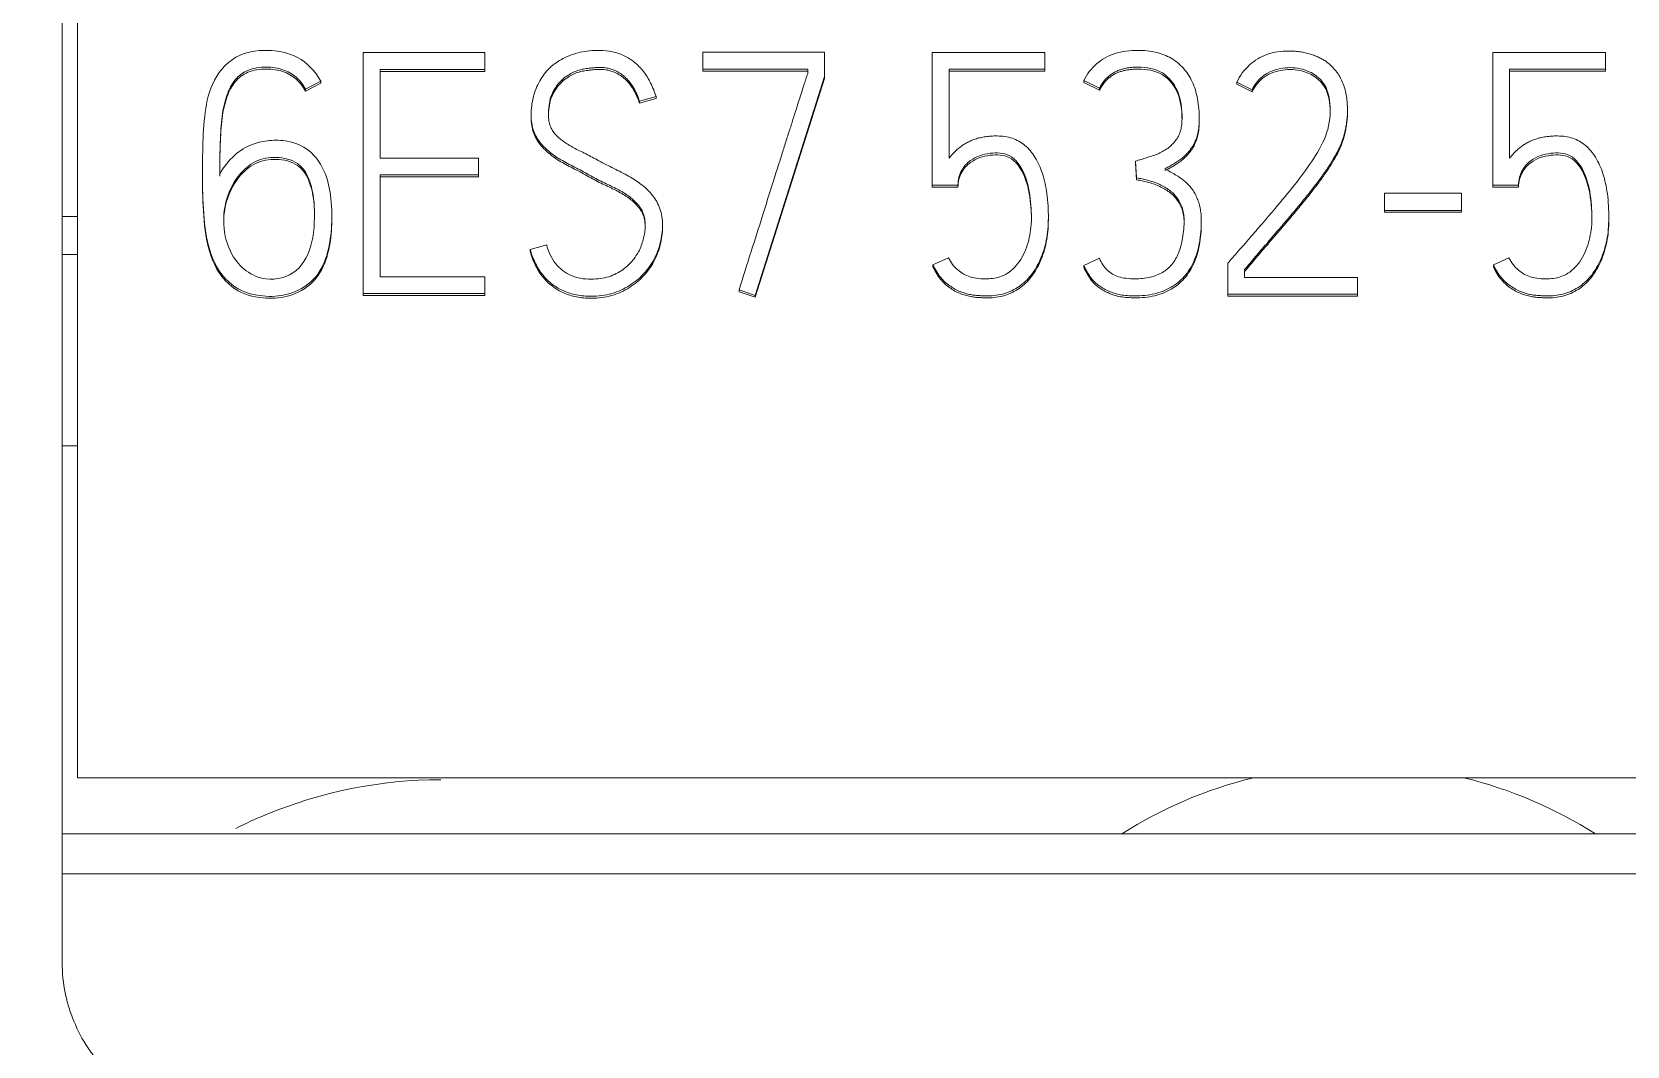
# Model space of a CAD drawing. Header units: millimetres. Extents: x 1359 to 3577, y 1336 to 3557.
# Drawn here: x 2910.47 to 2920.93, y 3318.13 to 3324.79 of the extents above; entities that cross this region are included whole.
import ezdxf

# ---------------------------------------------------------------- set-up
doc = ezdxf.new("R2010")
doc.units = ezdxf.units.MM
doc.set_wipeout_variables(frame=1)
doc.layers.add('000-PI-Oprema', color=30, linetype='Continuous', lineweight=5)

msp = doc.modelspace()

# ---------------------------------------------------------------- linework, layer by layer
msp.add_line((2956.571, 3320.858), (2756.571, 3320.858))

# ---------------------------------------------------------------- next in the draw order: wipeouts: each hides what was drawn before it
msp.add_wipeout([(2905.871, 3330.076), (2940.571, 3330.076), (2940.571, 3183.076), (2905.771, 3183.088)])

# ---------------------------------------------------------------- next in the draw order: linework, layer by layer
at = {"layer": '000-PI-Oprema', "color": 0, "linetype": 'ByBlock', "lineweight": 0}
for p, q in [((2910.771, 3319.893), (2910.771, 3330.076)), ((2912.645, 3324.652), (2912.645, 3323.07)), ((2913.442, 3324.652), (2912.645, 3324.652)), ((2913.442, 3324.54), (2913.442, 3324.652)), ((2914.871, 3324.654), (2914.871, 3324.542)), ((2915.67, 3324.654), (2914.871, 3324.654)), ((2915.67, 3324.494), (2915.67, 3324.654)), ((2916.376, 3324.652), (2917.115, 3324.652)), ((2916.376, 3323.78), (2916.376, 3324.652)), ((2917.115, 3324.652), (2917.115, 3324.542)), ((2920.051, 3324.652), (2920.79, 3324.652)), ((2920.051, 3323.78), (2920.051, 3324.652)), ((2920.79, 3324.652), (2920.79, 3324.542)), ((2912.756, 3323.959), (2912.756, 3324.54)), ((2912.756, 3324.54), (2913.442, 3324.54)), ((2913.442, 3324.54), (2913.442, 3324.527)), ((2914.871, 3324.542), (2914.871, 3324.529)), ((2914.871, 3324.542), (2915.559, 3324.542)), ((2914.871, 3324.529), (2915.559, 3324.529)), ((2915.559, 3324.542), (2915.559, 3324.511)), ((2916.487, 3324.542), (2916.487, 3323.957)), ((2917.115, 3324.542), (2916.487, 3324.542)), ((2917.115, 3324.529), (2916.487, 3324.529)), ((2917.115, 3324.542), (2917.115, 3324.529)), ((2920.161, 3324.542), (2920.161, 3323.957)), ((2920.79, 3324.542), (2920.161, 3324.542)), ((2920.79, 3324.529), (2920.161, 3324.529)), ((2920.79, 3324.542), (2920.79, 3324.529)), ((2912.368, 3324.463), (2912.266, 3324.41)), ((2912.368, 3324.45), (2912.266, 3324.397)), ((2912.368, 3324.463), (2912.368, 3324.45)), ((2912.756, 3324.527), (2913.442, 3324.527)), ((2915.215, 3323.058), (2915.67, 3324.494)), ((2915.215, 3323.046), (2915.67, 3324.481)), ((2915.67, 3324.494), (2915.67, 3324.481)), ((2917.37, 3324.467), (2917.37, 3324.455)), ((2917.37, 3324.467), (2917.472, 3324.417)), ((2917.37, 3324.455), (2917.472, 3324.404)), ((2918.373, 3324.456), (2918.373, 3324.444)), ((2918.473, 3324.406), (2918.373, 3324.456)), ((2918.473, 3324.393), (2918.373, 3324.444)), ((2912.266, 3324.41), (2912.266, 3324.397)), ((2914.565, 3324.362), (2914.456, 3324.331)), ((2914.565, 3324.349), (2914.456, 3324.318)), ((2914.456, 3324.331), (2914.456, 3324.318)), ((2914.565, 3324.362), (2914.565, 3324.349)), ((2917.472, 3324.417), (2917.472, 3324.404)), ((2918.473, 3324.406), (2918.473, 3324.393)), ((2913.746, 3324.241), (2913.746, 3324.229)), ((2918.127, 3324.206), (2918.127, 3324.228)), ((2919.099, 3324.264), (2919.099, 3324.277)), ((2913.4, 3323.959), (2912.756, 3323.959)), ((2913.4, 3323.849), (2913.4, 3323.959)), ((2917.709, 3323.939), (2917.709, 3323.926)), ((2917.709, 3323.939), (2917.716, 3323.829)), ((2917.709, 3323.926), (2917.716, 3323.816)), ((2911.591, 3323.867), (2911.591, 3323.855)), ((2912.756, 3323.18), (2912.756, 3323.849)), ((2912.756, 3323.849), (2913.4, 3323.849)), ((2912.756, 3323.836), (2913.4, 3323.836)), ((2913.4, 3323.849), (2913.4, 3323.836)), ((2917.716, 3323.829), (2917.716, 3323.816)), ((2916.376, 3323.78), (2916.376, 3323.768)), ((2916.544, 3323.78), (2916.376, 3323.78)), ((2916.544, 3323.768), (2916.376, 3323.768)), ((2916.544, 3323.78), (2916.544, 3323.768)), ((2919.846, 3323.728), (2919.34, 3323.728)), ((2919.34, 3323.728), (2919.34, 3323.615)), ((2919.846, 3323.615), (2919.846, 3323.728)), ((2920.051, 3323.78), (2920.051, 3323.768)), ((2920.219, 3323.78), (2920.051, 3323.78)), ((2920.219, 3323.768), (2920.051, 3323.768)), ((2920.219, 3323.78), (2920.219, 3323.768)), ((2919.34, 3323.615), (2919.846, 3323.615)), ((2919.34, 3323.615), (2919.34, 3323.603)), ((2919.34, 3323.603), (2919.846, 3323.603)), ((2919.846, 3323.615), (2919.846, 3323.603)), ((2910.671, 3323.576), (2910.771, 3323.576)), ((2912.439, 3323.565), (2912.439, 3323.578)), ((2914.607, 3323.504), (2914.607, 3323.516)), ((2917.137, 3323.562), (2917.137, 3323.575)), ((2918.14, 3323.52), (2918.14, 3323.542)), ((2920.812, 3323.562), (2920.812, 3323.575)), ((2913.739, 3323.358), (2913.848, 3323.389)), ((2910.771, 3323.326), (2910.671, 3323.326)), ((2913.739, 3323.358), (2913.739, 3323.345)), ((2916.38, 3323.259), (2916.482, 3323.305)), ((2917.472, 3323.301), (2917.37, 3323.254)), ((2920.055, 3323.259), (2920.157, 3323.305)), ((2913.442, 3323.18), (2912.756, 3323.18)), ((2913.442, 3323.07), (2913.442, 3323.18)), ((2916.38, 3323.259), (2916.38, 3323.246)), ((2917.37, 3323.254), (2917.37, 3323.242)), ((2918.313, 3323.065), (2918.313, 3323.268)), ((2918.424, 3323.228), (2918.424, 3323.175)), ((2918.424, 3323.175), (2919.165, 3323.175)), ((2919.165, 3323.175), (2919.165, 3323.065)), ((2920.055, 3323.259), (2920.055, 3323.246)), ((2912.645, 3323.07), (2912.645, 3323.057)), ((2912.645, 3323.07), (2913.442, 3323.07)), ((2913.442, 3323.07), (2913.442, 3323.057)), ((2915.109, 3323.094), (2915.109, 3323.081)), ((2915.109, 3323.094), (2915.215, 3323.058)), ((2915.109, 3323.081), (2915.215, 3323.046)), ((2918.313, 3323.065), (2918.313, 3323.052)), ((2919.165, 3323.065), (2918.313, 3323.065)), ((2919.165, 3323.065), (2919.165, 3323.052)), ((2912.645, 3323.057), (2913.442, 3323.057)), ((2915.215, 3323.058), (2915.215, 3323.046)), ((2919.165, 3323.052), (2918.313, 3323.052)), ((2910.771, 3322.071), (2910.671, 3322.071)), ((2935.571, 3319.893), (2910.771, 3319.893)), ((2935.671, 3319.525), (2910.671, 3319.525)), ((2910.671, 3319.262), (2910.671, 3318.676)), ((2935.671, 3319.262), (2910.671, 3319.262))]:
    msp.add_line(p, q, dxfattribs=at)
for start, end in [(103.753, 122.3801), (57.6199, 76.247)]:
    msp.add_arc((2919.171, 3317.076), 2.9, start, end, dxfattribs=at)
for points, knots in [([(2910.671, 3330.076), (2910.671, 3328.992), (2910.671, 3325.388), (2910.671, 3321.783), (2910.671, 3319.262)], [0, 0, 0, 0, 0.301146, 1, 1, 1, 1]), ([(2911.704, 3323.853), (2911.73, 3323.901), (2911.791, 3323.978), (2911.91, 3324.055), (2912.032, 3324.077), (2912.16, 3324.076), (2912.308, 3324.014), (2912.405, 3323.863), (2912.44, 3323.682), (2912.441, 3323.501), (2912.415, 3323.317), (2912.329, 3323.146), (2912.162, 3323.055), (2911.976, 3323.045), (2911.788, 3323.098), (2911.651, 3323.275), (2911.601, 3323.504), (2911.59, 3323.751), (2911.591, 3323.996), (2911.6, 3324.228), (2911.64, 3324.452), (2911.789, 3324.641), (2912.014, 3324.679), (2912.231, 3324.633), (2912.327, 3324.532), (2912.368, 3324.463)], [0, 0, 0, 0, 0.03564, 0.067865, 0.092923, 0.119268, 0.154068, 0.197126, 0.234707, 0.279879, 0.320329, 0.360962, 0.405677, 0.442102, 0.485709, 0.532505, 0.586175, 0.644312, 0.701767, 0.753421, 0.803151, 0.856352, 0.904259, 0.950465, 1, 1, 1, 1]), ([(2913.848, 3323.389), (2913.857, 3323.344), (2913.897, 3323.262), (2914.004, 3323.177), (2914.114, 3323.161), (2914.199, 3323.167), (2914.255, 3323.178), (2914.304, 3323.199), (2914.346, 3323.225), (2914.383, 3323.255), (2914.414, 3323.289), (2914.44, 3323.325), (2914.461, 3323.363), (2914.475, 3323.403), (2914.486, 3323.443), (2914.492, 3323.48), (2914.495, 3323.519), (2914.492, 3323.558), (2914.482, 3323.597), (2914.465, 3323.63), (2914.442, 3323.659), (2914.415, 3323.686), (2914.384, 3323.711), (2914.349, 3323.734), (2914.311, 3323.755), (2914.269, 3323.775), (2914.226, 3323.796), (2914.181, 3323.818), (2914.136, 3323.842), (2914.09, 3323.868), (2914.043, 3323.893), (2913.996, 3323.917), (2913.951, 3323.941), (2913.909, 3323.967), (2913.87, 3323.995), (2913.835, 3324.026), (2913.805, 3324.06), (2913.779, 3324.097), (2913.759, 3324.139), (2913.748, 3324.187), (2913.745, 3324.242), (2913.748, 3324.3), (2913.759, 3324.359), (2913.777, 3324.414), (2913.801, 3324.465), (2913.831, 3324.51), (2913.867, 3324.551), (2913.909, 3324.586), (2913.956, 3324.614), (2914.009, 3324.637), (2914.067, 3324.654), (2914.129, 3324.663), (2914.201, 3324.667), (2914.278, 3324.66), (2914.357, 3324.633), (2914.427, 3324.588), (2914.486, 3324.527), (2914.533, 3324.45), (2914.556, 3324.392), (2914.565, 3324.362)], [0, 0, 0, 0, 0.042395, 0.079774, 0.121236, 0.140075, 0.157254, 0.173247, 0.188397, 0.202796, 0.216711, 0.230265, 0.243508, 0.256652, 0.269293, 0.280934, 0.291684, 0.304893, 0.316879, 0.328106, 0.339273, 0.350814, 0.362909, 0.375637, 0.388999, 0.403044, 0.417696, 0.432849, 0.448511, 0.464937, 0.481153, 0.497163, 0.51278, 0.527863, 0.542482, 0.556645, 0.570443, 0.584077, 0.597961, 0.612786, 0.629037, 0.64828, 0.666584, 0.684253, 0.701354, 0.717933, 0.734308, 0.750738, 0.767515, 0.784992, 0.803232, 0.822275, 0.842375, 0.868294, 0.892965, 0.917787, 0.943448, 0.970498, 1, 1, 1, 1]), ([(2917.9, 3323.888), (2917.909, 3323.893), (2917.927, 3323.902), (2917.954, 3323.917), (2917.98, 3323.933), (2918.006, 3323.951), (2918.031, 3323.972), (2918.054, 3323.996), (2918.075, 3324.023), (2918.093, 3324.053), (2918.108, 3324.086), (2918.119, 3324.124), (2918.125, 3324.167), (2918.128, 3324.243), (2918.12, 3324.343), (2918.087, 3324.458), (2918.027, 3324.551), (2917.945, 3324.619), (2917.84, 3324.658), (2917.713, 3324.67), (2917.575, 3324.655), (2917.447, 3324.584), (2917.389, 3324.51), (2917.37, 3324.467)], [0, 0, 0, 0, 0.019459, 0.039301, 0.05955, 0.080105, 0.100989, 0.122386, 0.144292, 0.16684, 0.190353, 0.215738, 0.244087, 0.27581, 0.363621, 0.439823, 0.508996, 0.575574, 0.644592, 0.722009, 0.822031, 0.909956, 1, 1, 1, 1]), ([(2918.373, 3324.456), (2918.392, 3324.499), (2918.449, 3324.574), (2918.57, 3324.649), (2918.679, 3324.663), (2918.754, 3324.66), (2918.793, 3324.656), (2918.829, 3324.648), (2918.862, 3324.639), (2918.892, 3324.628), (2918.92, 3324.615), (2918.944, 3324.602), (2918.966, 3324.587), (2918.985, 3324.57), (2919.002, 3324.553), (2919.017, 3324.537), (2919.035, 3324.514), (2919.053, 3324.484), (2919.071, 3324.445), (2919.084, 3324.405), (2919.092, 3324.363), (2919.097, 3324.32), (2919.099, 3324.279), (2919.098, 3324.24), (2919.094, 3324.203), (2919.089, 3324.166), (2919.081, 3324.13), (2919.072, 3324.097), (2919.059, 3324.058), (2919.039, 3324.011), (2919.009, 3323.957), (2918.972, 3323.898), (2918.929, 3323.836), (2918.88, 3323.77), (2918.825, 3323.701), (2918.765, 3323.628), (2918.702, 3323.553), (2918.635, 3323.475), (2918.566, 3323.394), (2918.495, 3323.312), (2918.448, 3323.256), (2918.424, 3323.228)], [0, 0, 0, 0, 0.061339, 0.118477, 0.180647, 0.199061, 0.216082, 0.231833, 0.246526, 0.260308, 0.273254, 0.285426, 0.29689, 0.307753, 0.31802, 0.327627, 0.336606, 0.355189, 0.37361, 0.392165, 0.410785, 0.42927, 0.447741, 0.464235, 0.480574, 0.496814, 0.51268, 0.527892, 0.542508, 0.566365, 0.593275, 0.623397, 0.656474, 0.692185, 0.730563, 0.771282, 0.814001, 0.858722, 0.904903, 0.951996, 1, 1, 1, 1]), ([(2912.266, 3324.41), (2912.258, 3324.425), (2912.24, 3324.454), (2912.206, 3324.491), (2912.164, 3324.519), (2912.118, 3324.54), (2912.066, 3324.553), (2912.008, 3324.557), (2911.948, 3324.552), (2911.89, 3324.537), (2911.842, 3324.51), (2911.804, 3324.472), (2911.773, 3324.425), (2911.749, 3324.369), (2911.731, 3324.304), (2911.718, 3324.23), (2911.711, 3324.148), (2911.707, 3324.057), (2911.705, 3323.958), (2911.704, 3323.889), (2911.704, 3323.853)], [0, 0, 0, 0, 0.043481, 0.085549, 0.127923, 0.170971, 0.214845, 0.260884, 0.317917, 0.367656, 0.41257, 0.456833, 0.503792, 0.555243, 0.612421, 0.675966, 0.746378, 0.823872, 0.908402, 1, 1, 1, 1]), ([(2912.266, 3324.397), (2912.258, 3324.413), (2912.24, 3324.441), (2912.206, 3324.478), (2912.164, 3324.507), (2912.118, 3324.528), (2912.066, 3324.54), (2912.008, 3324.544), (2911.948, 3324.54), (2911.89, 3324.525), (2911.842, 3324.497), (2911.804, 3324.459), (2911.773, 3324.412), (2911.749, 3324.356), (2911.731, 3324.291), (2911.718, 3324.217), (2911.711, 3324.135), (2911.707, 3324.044), (2911.705, 3323.945), (2911.704, 3323.876), (2911.704, 3323.84)], [0, 0, 0, 0, 0.043481, 0.085549, 0.127923, 0.170971, 0.214845, 0.260884, 0.317917, 0.367656, 0.41257, 0.456833, 0.503792, 0.555243, 0.612421, 0.675966, 0.746378, 0.823872, 0.908402, 1, 1, 1, 1]), ([(2914.456, 3324.331), (2914.454, 3324.338), (2914.449, 3324.353), (2914.44, 3324.376), (2914.428, 3324.401), (2914.415, 3324.426), (2914.398, 3324.45), (2914.379, 3324.473), (2914.356, 3324.495), (2914.331, 3324.514), (2914.302, 3324.531), (2914.269, 3324.544), (2914.233, 3324.552), (2914.198, 3324.554), (2914.165, 3324.552), (2914.133, 3324.549), (2914.098, 3324.545), (2914.06, 3324.537), (2914.023, 3324.522), (2913.987, 3324.503), (2913.953, 3324.478), (2913.922, 3324.445), (2913.895, 3324.406), (2913.873, 3324.359), (2913.862, 3324.301), (2913.858, 3324.248), (2913.861, 3324.203), (2913.87, 3324.169), (2913.885, 3324.14), (2913.905, 3324.113), (2913.93, 3324.089), (2913.958, 3324.067), (2913.99, 3324.046), (2914.026, 3324.025), (2914.064, 3324.006), (2914.105, 3323.986), (2914.147, 3323.964), (2914.192, 3323.94), (2914.239, 3323.915), (2914.288, 3323.89), (2914.337, 3323.866), (2914.385, 3323.841), (2914.43, 3323.813), (2914.472, 3323.784), (2914.51, 3323.751), (2914.542, 3323.714), (2914.571, 3323.673), (2914.592, 3323.626), (2914.605, 3323.573), (2914.608, 3323.517), (2914.605, 3323.459), (2914.594, 3323.402), (2914.576, 3323.346), (2914.552, 3323.293), (2914.521, 3323.243), (2914.484, 3323.197), (2914.44, 3323.156), (2914.39, 3323.121), (2914.335, 3323.091), (2914.274, 3323.068), (2914.208, 3323.055), (2914.13, 3323.05), (2914.045, 3323.057), (2913.959, 3323.083), (2913.883, 3323.127), (2913.82, 3323.189), (2913.771, 3323.267), (2913.749, 3323.326), (2913.739, 3323.358)], [0, 0, 0, 0, 0.006902, 0.014527, 0.0229, 0.03171, 0.040697, 0.049939, 0.059406, 0.069126, 0.079243, 0.089792, 0.100957, 0.11302, 0.121351, 0.131067, 0.142193, 0.154038, 0.166072, 0.178522, 0.191399, 0.204849, 0.219214, 0.234859, 0.25249, 0.272668, 0.283841, 0.294211, 0.304173, 0.314215, 0.324636, 0.335605, 0.347264, 0.35967, 0.372854, 0.386723, 0.401163, 0.416176, 0.433071, 0.449927, 0.466747, 0.483271, 0.499286, 0.514866, 0.530063, 0.545048, 0.560066, 0.575472, 0.591898, 0.609868, 0.627376, 0.645005, 0.66302, 0.681094, 0.698922, 0.71679, 0.734853, 0.753306, 0.772468, 0.792214, 0.812556, 0.833938, 0.86301, 0.889874, 0.915888, 0.942166, 0.969784, 1, 1, 1, 1]), ([(2914.456, 3324.318), (2914.454, 3324.325), (2914.449, 3324.34), (2914.44, 3324.363), (2914.428, 3324.388), (2914.415, 3324.413), (2914.398, 3324.437), (2914.379, 3324.461), (2914.356, 3324.482), (2914.331, 3324.501), (2914.302, 3324.518), (2914.269, 3324.531), (2914.233, 3324.539), (2914.198, 3324.541), (2914.165, 3324.54), (2914.133, 3324.536), (2914.098, 3324.532), (2914.06, 3324.524), (2914.023, 3324.51), (2913.987, 3324.49), (2913.953, 3324.465), (2913.922, 3324.432), (2913.895, 3324.394), (2913.873, 3324.346), (2913.862, 3324.291), (2913.859, 3324.253), (2913.859, 3324.233)], [0, 0, 0, 0, 0.025535, 0.053746, 0.084726, 0.117324, 0.150572, 0.184768, 0.219795, 0.255756, 0.293187, 0.332218, 0.373527, 0.418158, 0.448979, 0.484928, 0.526094, 0.569916, 0.614442, 0.660505, 0.708148, 0.757909, 0.811058, 0.868941, 0.934177, 1, 1, 1, 1]), ([(2917.472, 3324.417), (2917.477, 3324.426), (2917.487, 3324.444), (2917.504, 3324.468), (2917.523, 3324.488), (2917.544, 3324.505), (2917.565, 3324.519), (2917.587, 3324.53), (2917.61, 3324.539), (2917.633, 3324.545), (2917.656, 3324.55), (2917.679, 3324.553), (2917.702, 3324.555), (2917.772, 3324.557), (2917.891, 3324.537), (2918.003, 3324.395), (2918.016, 3324.263), (2918.012, 3324.17), (2918.003, 3324.13), (2917.987, 3324.095), (2917.966, 3324.066), (2917.942, 3324.04), (2917.915, 3324.019), (2917.885, 3324), (2917.852, 3323.984), (2917.817, 3323.972), (2917.781, 3323.961), (2917.745, 3323.949), (2917.721, 3323.942), (2917.709, 3323.939)], [0, 0, 0, 0, 0.025161, 0.048595, 0.070641, 0.091589, 0.111603, 0.13094, 0.14993, 0.168791, 0.187661, 0.206323, 0.224495, 0.242226, 0.372375, 0.490579, 0.643633, 0.679942, 0.712328, 0.741834, 0.769901, 0.797396, 0.824894, 0.852838, 0.881452, 0.911007, 0.940973, 0.970636, 1, 1, 1, 1]), ([(2917.472, 3324.404), (2917.477, 3324.413), (2917.487, 3324.431), (2917.504, 3324.455), (2917.523, 3324.476), (2917.544, 3324.492), (2917.565, 3324.507), (2917.587, 3324.518), (2917.61, 3324.526), (2917.633, 3324.533), (2917.656, 3324.537), (2917.679, 3324.54), (2917.702, 3324.542), (2917.772, 3324.544), (2917.891, 3324.525), (2918, 3324.387), (2918.013, 3324.276), (2918.013, 3324.217)], [0, 0, 0, 0, 0.039855, 0.076975, 0.111896, 0.145077, 0.176779, 0.207409, 0.237489, 0.267365, 0.297255, 0.326816, 0.355601, 0.383686, 0.589842, 0.777078, 1, 1, 1, 1]), ([(2918.313, 3323.268), (2918.332, 3323.29), (2918.381, 3323.346), (2918.457, 3323.433), (2918.541, 3323.53), (2918.64, 3323.646), (2918.751, 3323.779), (2918.865, 3323.934), (2918.966, 3324.098), (2918.997, 3324.283), (2918.959, 3324.467), (2918.814, 3324.55), (2918.673, 3324.557), (2918.545, 3324.512), (2918.493, 3324.446), (2918.473, 3324.406)], [0, 0, 0, 0, 0.045359, 0.114131, 0.17535, 0.242134, 0.346278, 0.440872, 0.537641, 0.636505, 0.724648, 0.804409, 0.869967, 0.936574, 1, 1, 1, 1]), ([(2918.985, 3324.262), (2918.985, 3324.268), (2918.984, 3324.332), (2918.959, 3324.454), (2918.814, 3324.538), (2918.673, 3324.545), (2918.545, 3324.499), (2918.493, 3324.433), (2918.473, 3324.393)], [0, 0, 0, 0, 0.023108, 0.259992, 0.474349, 0.650538, 0.829542, 1, 1, 1, 1]), ([(2915.559, 3324.511), (2915.558, 3324.508), (2915.554, 3324.498), (2915.547, 3324.476), (2915.536, 3324.442), (2915.521, 3324.397), (2915.504, 3324.343), (2915.484, 3324.28), (2915.462, 3324.21), (2915.438, 3324.134), (2915.412, 3324.053), (2915.386, 3323.969), (2915.358, 3323.883), (2915.317, 3323.753), (2915.261, 3323.574), (2915.187, 3323.34), (2915.135, 3323.178), (2915.109, 3323.094)], [0, 0, 0, 0, 0.006664, 0.022274, 0.046836, 0.07897, 0.117297, 0.161819, 0.211415, 0.264968, 0.322476, 0.382404, 0.443215, 0.50491, 0.65714, 0.82217, 1, 1, 1, 1]), ([(2914.494, 3323.505), (2914.494, 3323.519), (2914.492, 3323.546), (2914.482, 3323.584), (2914.465, 3323.618), (2914.442, 3323.647), (2914.415, 3323.674), (2914.384, 3323.698), (2914.349, 3323.721), (2914.311, 3323.743), (2914.269, 3323.763), (2914.226, 3323.783), (2914.181, 3323.805), (2914.136, 3323.83), (2914.09, 3323.855), (2914.043, 3323.88), (2913.996, 3323.904), (2913.951, 3323.928), (2913.909, 3323.954), (2913.87, 3323.983), (2913.835, 3324.013), (2913.805, 3324.047), (2913.779, 3324.084), (2913.759, 3324.126), (2913.748, 3324.174), (2913.746, 3324.211), (2913.746, 3324.232), (2913.746, 3324.235)], [0, 0, 0, 0, 0.037363, 0.072654, 0.105707, 0.138586, 0.172568, 0.20818, 0.245654, 0.284995, 0.326348, 0.369486, 0.414101, 0.460216, 0.508578, 0.556324, 0.603462, 0.649443, 0.693851, 0.736893, 0.778592, 0.819218, 0.85936, 0.900239, 0.943889, 0.991738, 1, 1, 1, 1]), ([(2919.099, 3324.266), (2919.099, 3324.266), (2919.099, 3324.253), (2919.098, 3324.227), (2919.094, 3324.19), (2919.089, 3324.153), (2919.081, 3324.118), (2919.072, 3324.084), (2919.059, 3324.045), (2919.039, 3323.999), (2919.009, 3323.944), (2918.972, 3323.886), (2918.929, 3323.823), (2918.88, 3323.757), (2918.825, 3323.688), (2918.765, 3323.616), (2918.702, 3323.54), (2918.635, 3323.462), (2918.566, 3323.382), (2918.495, 3323.299), (2918.448, 3323.243), (2918.424, 3323.215)], [0, 0, 0, 0, 0.000351, 0.030208, 0.059783, 0.089178, 0.117897, 0.145433, 0.17189, 0.215074, 0.263783, 0.318309, 0.378181, 0.442821, 0.512289, 0.585996, 0.663321, 0.744272, 0.827864, 0.913107, 1, 1, 1, 1]), ([(2917.9, 3323.876), (2917.909, 3323.88), (2917.927, 3323.889), (2917.954, 3323.904), (2917.98, 3323.921), (2918.006, 3323.939), (2918.031, 3323.96), (2918.054, 3323.983), (2918.075, 3324.01), (2918.093, 3324.04), (2918.108, 3324.073), (2918.119, 3324.111), (2918.125, 3324.155), (2918.126, 3324.186), (2918.127, 3324.203), (2918.127, 3324.203)], [0, 0, 0, 0, 0.070239, 0.141859, 0.214947, 0.289138, 0.36452, 0.44175, 0.520823, 0.60221, 0.68708, 0.778706, 0.881031, 0.995537, 1, 1, 1, 1]), ([(2916.487, 3323.957), (2916.491, 3323.963), (2916.501, 3323.976), (2916.517, 3323.994), (2916.535, 3324.012), (2916.556, 3324.029), (2916.578, 3324.045), (2916.602, 3324.06), (2916.629, 3324.073), (2916.658, 3324.084), (2916.69, 3324.093), (2916.725, 3324.099), (2916.762, 3324.103), (2916.822, 3324.105), (2916.901, 3324.095), (2916.989, 3324.045), (2917.056, 3323.963), (2917.104, 3323.853), (2917.132, 3323.718), (2917.139, 3323.594), (2917.135, 3323.492), (2917.125, 3323.42), (2917.108, 3323.354), (2917.086, 3323.294), (2917.059, 3323.24), (2917.026, 3323.191), (2916.989, 3323.15), (2916.947, 3323.115), (2916.9, 3323.088), (2916.849, 3323.068), (2916.795, 3323.057), (2916.752, 3323.054), (2916.718, 3323.054), (2916.694, 3323.056), (2916.665, 3323.057), (2916.634, 3323.061), (2916.601, 3323.068), (2916.567, 3323.079), (2916.532, 3323.094), (2916.498, 3323.115), (2916.464, 3323.14), (2916.432, 3323.172), (2916.403, 3323.212), (2916.388, 3323.243), (2916.38, 3323.259)], [0, 0, 0, 0, 0.010575, 0.021534, 0.032937, 0.044729, 0.056875, 0.069452, 0.0826, 0.096505, 0.111279, 0.126985, 0.143702, 0.161538, 0.205913, 0.248141, 0.293825, 0.346182, 0.40699, 0.478261, 0.512629, 0.544859, 0.575282, 0.604004, 0.631084, 0.6569, 0.681684, 0.705765, 0.729734, 0.753772, 0.778045, 0.803118, 0.812005, 0.822876, 0.835737, 0.849942, 0.864952, 0.880894, 0.897668, 0.915306, 0.934053, 0.954105, 0.975931, 1, 1, 1, 1]), ([(2920.161, 3323.957), (2920.166, 3323.963), (2920.176, 3323.976), (2920.192, 3323.994), (2920.21, 3324.012), (2920.231, 3324.029), (2920.253, 3324.045), (2920.277, 3324.06), (2920.304, 3324.073), (2920.333, 3324.084), (2920.365, 3324.093), (2920.4, 3324.099), (2920.437, 3324.103), (2920.496, 3324.105), (2920.576, 3324.095), (2920.664, 3324.045), (2920.731, 3323.963), (2920.779, 3323.853), (2920.807, 3323.718), (2920.813, 3323.594), (2920.81, 3323.492), (2920.8, 3323.42), (2920.783, 3323.354), (2920.761, 3323.294), (2920.733, 3323.24), (2920.701, 3323.191), (2920.664, 3323.15), (2920.622, 3323.115), (2920.575, 3323.088), (2920.524, 3323.068), (2920.47, 3323.057), (2920.427, 3323.054), (2920.393, 3323.054), (2920.369, 3323.056), (2920.34, 3323.057), (2920.309, 3323.061), (2920.276, 3323.068), (2920.242, 3323.079), (2920.207, 3323.094), (2920.173, 3323.115), (2920.139, 3323.14), (2920.107, 3323.172), (2920.078, 3323.212), (2920.063, 3323.243), (2920.055, 3323.259)], [0, 0, 0, 0, 0.010575, 0.021534, 0.032937, 0.044729, 0.056875, 0.069452, 0.0826, 0.096505, 0.111279, 0.126985, 0.143702, 0.161538, 0.205913, 0.248141, 0.293825, 0.346182, 0.40699, 0.478261, 0.512629, 0.544859, 0.575282, 0.604004, 0.631084, 0.6569, 0.681684, 0.705765, 0.729734, 0.753772, 0.778045, 0.803118, 0.812005, 0.822876, 0.835737, 0.849942, 0.864952, 0.880894, 0.897668, 0.915306, 0.934053, 0.954105, 0.975931, 1, 1, 1, 1]), ([(2912.075, 3323.963), (2912.026, 3323.965), (2911.934, 3323.948), (2911.807, 3323.835), (2911.738, 3323.685), (2911.723, 3323.5), (2911.763, 3323.339), (2911.871, 3323.21), (2912.026, 3323.144), (2912.227, 3323.196), (2912.311, 3323.379), (2912.329, 3323.562), (2912.323, 3323.744), (2912.253, 3323.93), (2912.124, 3323.961), (2912.075, 3323.963)], [0, 0, 0, 0, 0.0625, 0.125, 0.21875, 0.28125, 0.375, 0.4375, 0.5, 0.59375, 0.6875, 0.75, 0.84375, 0.9375, 1, 1, 1, 1]), ([(2912.075, 3323.95), (2912.026, 3323.952), (2911.934, 3323.935), (2911.807, 3323.823), (2911.742, 3323.681), (2911.73, 3323.575), (2911.73, 3323.539)], [0, 0, 0, 0, 0.232842, 0.465685, 0.814948, 1, 1, 1, 1]), ([(2912.326, 3323.577), (2912.326, 3323.629), (2912.317, 3323.749), (2912.253, 3323.917), (2912.124, 3323.949), (2912.075, 3323.95)], [0, 0, 0, 0, 0.310868, 0.724347, 1, 1, 1, 1]), ([(2916.482, 3323.305), (2916.498, 3323.272), (2916.536, 3323.221), (2916.63, 3323.17), (2916.73, 3323.162), (2916.84, 3323.177), (2916.937, 3323.251), (2916.999, 3323.369), (2917.03, 3323.513), (2917.024, 3323.678), (2916.996, 3323.844), (2916.901, 3323.991), (2916.749, 3323.997), (2916.636, 3323.961), (2916.56, 3323.877), (2916.545, 3323.817), (2916.544, 3323.78)], [0, 0, 0, 0, 0.059022, 0.110017, 0.175174, 0.228533, 0.294979, 0.374406, 0.452147, 0.547151, 0.653629, 0.744768, 0.81483, 0.893356, 0.941956, 1, 1, 1, 1]), ([(2917.026, 3323.559), (2917.026, 3323.592), (2917.02, 3323.687), (2916.996, 3323.831), (2916.901, 3323.978), (2916.749, 3323.984), (2916.636, 3323.948), (2916.56, 3323.864), (2916.545, 3323.805), (2916.544, 3323.768)], [0, 0, 0, 0, 0.110862, 0.319923, 0.498869, 0.636431, 0.790612, 0.886035, 1, 1, 1, 1]), ([(2920.157, 3323.305), (2920.173, 3323.272), (2920.211, 3323.221), (2920.304, 3323.17), (2920.405, 3323.162), (2920.515, 3323.177), (2920.612, 3323.251), (2920.674, 3323.369), (2920.705, 3323.513), (2920.699, 3323.678), (2920.671, 3323.844), (2920.576, 3323.991), (2920.424, 3323.997), (2920.311, 3323.961), (2920.235, 3323.877), (2920.22, 3323.817), (2920.219, 3323.78)], [0, 0, 0, 0, 0.059022, 0.110017, 0.175174, 0.228533, 0.294979, 0.374406, 0.452147, 0.547151, 0.653629, 0.744768, 0.81483, 0.893356, 0.941956, 1, 1, 1, 1]), ([(2920.701, 3323.559), (2920.701, 3323.592), (2920.695, 3323.687), (2920.671, 3323.831), (2920.576, 3323.978), (2920.424, 3323.984), (2920.311, 3323.948), (2920.235, 3323.864), (2920.22, 3323.805), (2920.219, 3323.768)], [0, 0, 0, 0, 0.110862, 0.319923, 0.498869, 0.636431, 0.790612, 0.886035, 1, 1, 1, 1]), ([(2912.439, 3323.567), (2912.439, 3323.538), (2912.436, 3323.451), (2912.415, 3323.304), (2912.329, 3323.134), (2912.162, 3323.042), (2911.976, 3323.032), (2911.788, 3323.085), (2911.651, 3323.262), (2911.601, 3323.491), (2911.592, 3323.693), (2911.591, 3323.816), (2911.591, 3323.854)], [0, 0, 0, 0, 0.047379, 0.146039, 0.245143, 0.354204, 0.443047, 0.549405, 0.663541, 0.794443, 0.936242, 1, 1, 1, 1]), ([(2917.37, 3323.254), (2917.373, 3323.246), (2917.381, 3323.23), (2917.394, 3323.206), (2917.41, 3323.182), (2917.427, 3323.159), (2917.449, 3323.137), (2917.474, 3323.117), (2917.503, 3323.099), (2917.535, 3323.084), (2917.57, 3323.071), (2917.611, 3323.061), (2917.656, 3323.055), (2917.731, 3323.053), (2917.831, 3323.062), (2917.944, 3323.105), (2918.034, 3323.179), (2918.097, 3323.281), (2918.133, 3323.408), (2918.141, 3323.514), (2918.139, 3323.591), (2918.133, 3323.63), (2918.124, 3323.667), (2918.111, 3323.7), (2918.096, 3323.731), (2918.077, 3323.759), (2918.055, 3323.785), (2918.03, 3323.808), (2918.001, 3323.83), (2917.969, 3323.85), (2917.936, 3323.87), (2917.912, 3323.882), (2917.9, 3323.888)], [0, 0, 0, 0, 0.016308, 0.03331, 0.051065, 0.069403, 0.088334, 0.108132, 0.128912, 0.150812, 0.174077, 0.199384, 0.227539, 0.258836, 0.339488, 0.411171, 0.480216, 0.552248, 0.632093, 0.724403, 0.750895, 0.775618, 0.798835, 0.820921, 0.842207, 0.86296, 0.883743, 0.90511, 0.927322, 0.95053, 0.974743, 1, 1, 1, 1]), ([(2917.716, 3323.829), (2917.728, 3323.827), (2917.752, 3323.822), (2917.788, 3323.813), (2917.824, 3323.803), (2917.859, 3323.79), (2917.892, 3323.773), (2917.924, 3323.754), (2917.953, 3323.73), (2917.978, 3323.703), (2917.999, 3323.672), (2918.015, 3323.636), (2918.025, 3323.596), (2918.029, 3323.528), (2918.021, 3323.439), (2917.996, 3323.339), (2917.952, 3323.259), (2917.886, 3323.203), (2917.801, 3323.172), (2917.719, 3323.165), (2917.649, 3323.168), (2917.599, 3323.178), (2917.557, 3323.196), (2917.522, 3323.223), (2917.493, 3323.258), (2917.478, 3323.286), (2917.472, 3323.301)], [0, 0, 0, 0, 0.02738, 0.055263, 0.083718, 0.112185, 0.140262, 0.168233, 0.196053, 0.223907, 0.252387, 0.281692, 0.312418, 0.345525, 0.437535, 0.514429, 0.579935, 0.641132, 0.706523, 0.782286, 0.825991, 0.863975, 0.897416, 0.929394, 0.963085, 1, 1, 1, 1]), ([(2917.716, 3323.816), (2917.728, 3323.814), (2917.752, 3323.81), (2917.788, 3323.801), (2917.824, 3323.79), (2917.859, 3323.777), (2917.892, 3323.76), (2917.924, 3323.741), (2917.953, 3323.718), (2917.978, 3323.69), (2917.999, 3323.659), (2918.015, 3323.624), (2918.025, 3323.584), (2918.027, 3323.551), (2918.027, 3323.532), (2918.027, 3323.528)], [0, 0, 0, 0, 0.076955, 0.155321, 0.235296, 0.315307, 0.39422, 0.472835, 0.551025, 0.629313, 0.709358, 0.791722, 0.878079, 0.97113, 1, 1, 1, 1]), ([(2914.607, 3323.505), (2914.607, 3323.505), (2914.607, 3323.485), (2914.605, 3323.446), (2914.594, 3323.389), (2914.576, 3323.334), (2914.552, 3323.28), (2914.521, 3323.23), (2914.484, 3323.185), (2914.44, 3323.144), (2914.39, 3323.108), (2914.335, 3323.078), (2914.274, 3323.055), (2914.208, 3323.042), (2914.13, 3323.037), (2914.045, 3323.044), (2913.959, 3323.07), (2913.883, 3323.115), (2913.82, 3323.176), (2913.771, 3323.254), (2913.749, 3323.314), (2913.739, 3323.345)], [0, 0, 0, 0, 0.001261, 0.046083, 0.091213, 0.137331, 0.183601, 0.229241, 0.274983, 0.321224, 0.368462, 0.417518, 0.468068, 0.520144, 0.574882, 0.649305, 0.718077, 0.784672, 0.851944, 0.922648, 1, 1, 1, 1]), ([(2917.137, 3323.562), (2917.137, 3323.559), (2917.137, 3323.531), (2917.135, 3323.479), (2917.125, 3323.408), (2917.108, 3323.342), (2917.086, 3323.281), (2917.059, 3323.227), (2917.026, 3323.179), (2916.989, 3323.137), (2916.947, 3323.103), (2916.9, 3323.075), (2916.849, 3323.056), (2916.795, 3323.044), (2916.752, 3323.041), (2916.718, 3323.042), (2916.694, 3323.043), (2916.665, 3323.044), (2916.634, 3323.048), (2916.601, 3323.056), (2916.567, 3323.066), (2916.532, 3323.081), (2916.498, 3323.102), (2916.464, 3323.127), (2916.432, 3323.159), (2916.403, 3323.199), (2916.388, 3323.23), (2916.38, 3323.246)], [0, 0, 0, 0, 0.006507, 0.07195, 0.133322, 0.191255, 0.245946, 0.297513, 0.346671, 0.393864, 0.439719, 0.485361, 0.531134, 0.577354, 0.625098, 0.642021, 0.662722, 0.687212, 0.714261, 0.742843, 0.773199, 0.80514, 0.838725, 0.874425, 0.912607, 0.954167, 1, 1, 1, 1]), ([(2917.37, 3323.242), (2917.373, 3323.234), (2917.381, 3323.218), (2917.394, 3323.194), (2917.41, 3323.17), (2917.427, 3323.146), (2917.449, 3323.124), (2917.474, 3323.104), (2917.503, 3323.087), (2917.535, 3323.071), (2917.57, 3323.058), (2917.611, 3323.048), (2917.656, 3323.043), (2917.731, 3323.04), (2917.831, 3323.049), (2917.944, 3323.092), (2918.034, 3323.166), (2918.097, 3323.268), (2918.132, 3323.392), (2918.14, 3323.482), (2918.14, 3323.528)], [0, 0, 0, 0, 0.022676, 0.046318, 0.071006, 0.096504, 0.122828, 0.150357, 0.17925, 0.209702, 0.242052, 0.277241, 0.316391, 0.359908, 0.472053, 0.571728, 0.667735, 0.767894, 0.878918, 1, 1, 1, 1]), ([(2920.812, 3323.562), (2920.812, 3323.559), (2920.812, 3323.531), (2920.81, 3323.479), (2920.8, 3323.408), (2920.783, 3323.342), (2920.761, 3323.281), (2920.733, 3323.227), (2920.701, 3323.179), (2920.664, 3323.137), (2920.622, 3323.103), (2920.575, 3323.075), (2920.524, 3323.056), (2920.47, 3323.044), (2920.427, 3323.041), (2920.393, 3323.042), (2920.369, 3323.043), (2920.34, 3323.044), (2920.309, 3323.048), (2920.276, 3323.056), (2920.242, 3323.066), (2920.207, 3323.081), (2920.173, 3323.102), (2920.139, 3323.127), (2920.107, 3323.159), (2920.078, 3323.199), (2920.063, 3323.23), (2920.055, 3323.246)], [0, 0, 0, 0, 0.006507, 0.07195, 0.133322, 0.191255, 0.245946, 0.297513, 0.346671, 0.393864, 0.439719, 0.485361, 0.531134, 0.577354, 0.625098, 0.642021, 0.662722, 0.687212, 0.714261, 0.742843, 0.773199, 0.80514, 0.838725, 0.874425, 0.912607, 0.954167, 1, 1, 1, 1]), ([(2913.154, 3319.88), (2912.761, 3319.88), (2912.297, 3319.786), (2911.874, 3319.593), (2911.81, 3319.561)], [0, 0, 0, 0, 0.846072, 1, 1, 1, 1]), ([(2910.671, 3318.676), (2910.671, 3318.611), (2910.678, 3318.546), (2910.697, 3318.451), (2910.705, 3318.419), (2910.724, 3318.357), (2910.736, 3318.326), (2910.773, 3318.235), (2910.803, 3318.177), (2910.857, 3318.096), (2910.876, 3318.069), (2910.918, 3318.018), (2910.94, 3317.994), (2911.009, 3317.925), (2911.059, 3317.883), (2911.141, 3317.829), (2911.169, 3317.812), (2911.227, 3317.781), (2911.286, 3317.753), (2911.348, 3317.731), (2911.395, 3317.716), (2911.41, 3317.712), (2911.442, 3317.704), (2911.458, 3317.7), (2911.539, 3317.683), (2911.605, 3317.676), (2911.671, 3317.676)], [0, 0, 0, 0, 0.125, 0.125, 0.1875, 0.1875, 0.25, 0.25, 0.375, 0.375, 0.4375, 0.4375, 0.5, 0.5, 0.625, 0.625, 0.6875, 0.6875, 0.75, 0.8125, 0.8125, 0.84375, 0.84375, 0.875, 0.875, 1, 1, 1, 1])]:
    msp.add_open_spline(points, degree=3, knots=knots, dxfattribs=at)

doc.saveas('drawing.dxf')
